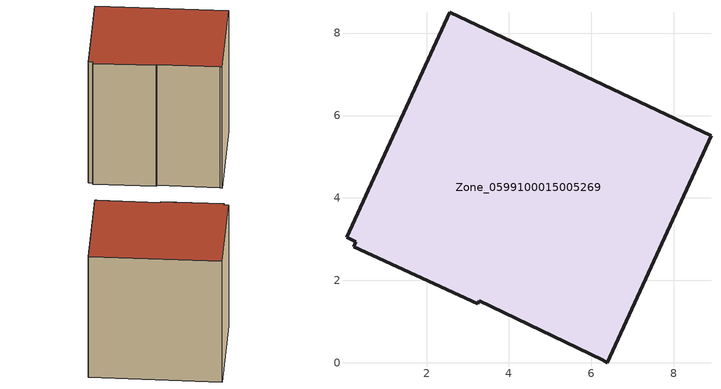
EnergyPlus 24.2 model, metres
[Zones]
Zone_0599100015005269
 floor ground (C_G): 6.26,0.07 3.28,1.5 3.25,1.43 0.23,2.81 0.29,2.94 0.06,3.05 2.56,8.51 8.9,5.51 6.38,0 z0.79
 wall outside (C_F): 6.38,0 8.9,5.51 2.56,8.51 0.06,3.05 0.29,2.94 0.23,2.81 3.25,1.43 3.28,1.5 6.26,0.07 6.38,0 z0.79:8.01
 roof outside (C_R): 3.28,1.5 6.26,0.07 6.38,0 8.9,5.51 2.56,8.51 0.06,3.05 0.29,2.94 0.23,2.81 3.25,1.43 z8.01
[BUILDING]
Pand.0599100015005269: North Axis=0; Terrain=City; Loads Convergence Tolerance Value=0.04; Temperature Convergence Tolerance Value=0.4; Solar Distribution=FullExterior; Maximum Number of Warmup Days=25; Minimum Number of Warmup Days=1
[Site:Location]
Rotterdam.The.Hague.AP_ZH_NLD Design_Conditions: Latitude=51.96; Longitude=4.45; Time Zone=1; Elevation=-4.5
[SITE:GROUNDTEMPERATURE:BUILDINGSURFACE]
18, 18, 18, 18, 18, 18, 18, 18, 18, 18, 18, 18
[MATERIAL] Thermal Absorptance=0.9; Solar Absorptance=0.7; Visible Absorptance=0.7
Name | Roughness | Thickness | Conductivity | Density | Specific Heat
G.TC.1965-1974 | MediumSmooth | 0.15 | 0.882353 | 540 | 1210
F.TC.1965-1974 | Rough | 0.3 | 0.697674 | 1920 | 840
R.TC.1965-1974 | MediumRough | 0.2 | 0.232558 | 1500 | 1000
[CONSTRUCTION]
C_G: G.TC.1965-1974
C_F: F.TC.1965-1974
C_R: R.TC.1965-1974
[ZONE]
Zone_0599100015005269: Type=1; Multiplier=1; Ceiling Height=Autocalculate; Volume=Autocalculate; Floor Area=autocalculate; Part of Total Floor Area=Yes
[ZONEINFILTRATION:DESIGNFLOWRATE]
Infil_Zone_0599100015005269: Zone or ZoneList or Space or SpaceList=Zone_0599100015005269; Schedule=AlwaysOn; Design Flow Rate Calculation Method=Flow/Area; Flow Rate per Floor Area=0.003; Constant Term Coefficient=1; Temperature Term Coefficient=0; Velocity Term Coefficient=0; Velocity Squared Term Coefficient=0
[HVACTEMPLATE:ZONE:IDEALLOADSAIRSYSTEM]
Zone_0599100015005269: Maximum Heating Supply Air Temperature=50; Minimum Cooling Supply Air Temperature=13; Maximum Heating Supply Air Humidity Ratio=0.0156; Minimum Cooling Supply Air Humidity Ratio=0.0077; Heating Limit=NoLimit; Cooling Limit=NoLimit; Dehumidification Control Type=ConstantSensibleHeatRatio; Cooling Sensible Heat Ratio=0.7; Dehumidification Setpoint=60; Humidification Control Type=None; Humidification Setpoint=30; Outdoor Air Method=None; Outdoor Air Flow Rate per Person=0.00944; Outdoor Air Flow Rate per Zone Floor Area=0; Outdoor Air Flow Rate per Zone=0; Demand Controlled Ventilation Type=None; Outdoor Air Economizer Type=NoEconomizer; Heat Recovery Type=None; Sensible Heat Recovery Effectiveness=0.7; Latent Heat Recovery Effectiveness=0.65
[ZONECONTROL:THERMOSTAT]
ThermostatControl_Zone_0599100015005269: Zone or ZoneList=Zone_0599100015005269; Control Type Schedule=DualSetpointControlType; Control 1=Thermostat_Zone_0599100015005269; Temperature Difference Between Cutout And Setpoint=0
[THERMOSTATSETPOINT:DUALSETPOINT]
Thermostat_Zone_0599100015005269: Heating Setpoint Temperature Schedule=HeatingSetpoint_Zone_0599100015005269; Cooling Setpoint Temperature Schedule=CoolingSetpoint_Zone_0599100015005269
[SCHEDULE:COMPACT]
HeatingSetpoint_Zone_0599100015005269: Through: 12/31, For: AllDays, Until: 24:00, 21
CoolingSetpoint_Zone_0599100015005269: Through: 12/31, For: AllDays, Until: 24:00, 24
DualSetpointControlType: Through: 12/31, For: AllDays, Until: 24:00, 4
AlwaysOn: Through: 12/31, For: AllDays, Until: 24:00, 1
